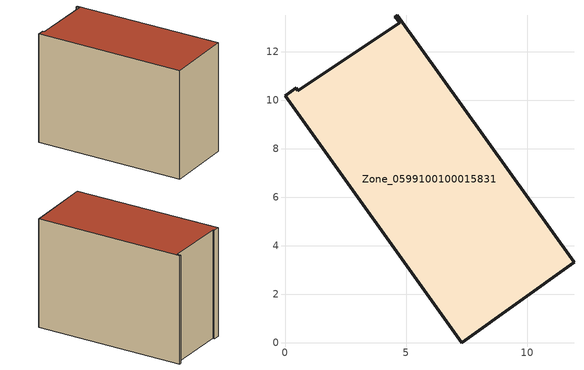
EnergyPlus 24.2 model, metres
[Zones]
Zone_0599100100015831
 floor ground (C_G): 7.28,0 0,10.17 0.46,10.5 0.54,10.39 4.73,13.2 4.54,13.42 4.64,13.49 11.92,3.32 z0
 wall outside (C_F): 4.64,13.49 4.54,13.42 4.73,13.2 0.54,10.39 0.46,10.5 0,10.17 7.28,0 11.92,3.32 4.64,13.49 z0:9.16
 roof outside (C_R): 0.46,10.5 0,10.17 7.28,0 11.92,3.32 4.64,13.49 4.54,13.42 4.73,13.2 0.54,10.39 z9.16
[BUILDING]
Pand.0599100100015831: North Axis=0; Terrain=City; Loads Convergence Tolerance Value=0.04; Temperature Convergence Tolerance Value=0.4; Solar Distribution=FullExterior; Maximum Number of Warmup Days=25; Minimum Number of Warmup Days=1
[Site:Location]
Rotterdam.The.Hague.AP_ZH_NLD Design_Conditions: Latitude=51.96; Longitude=4.45; Time Zone=1; Elevation=-4.5
[SITE:GROUNDTEMPERATURE:BUILDINGSURFACE]
18, 18, 18, 18, 18, 18, 18, 18, 18, 18, 18, 18
[MATERIAL] Thermal Absorptance=0.9; Solar Absorptance=0.7; Visible Absorptance=0.7
Name | Roughness | Thickness | Conductivity | Density | Specific Heat
G.TI.2015-2018 | MediumSmooth | 0.15 | 0.0428571 | 540 | 1210
F.TI.2015-2018 | Rough | 0.3 | 0.0666667 | 1920 | 840
R.TI.2015-2018 | MediumRough | 0.2 | 0.0333333 | 1500 | 1000
[CONSTRUCTION]
C_G: G.TI.2015-2018
C_F: F.TI.2015-2018
C_R: R.TI.2015-2018
[ZONE]
Zone_0599100100015831: Type=1; Multiplier=1; Ceiling Height=Autocalculate; Volume=Autocalculate; Floor Area=autocalculate; Part of Total Floor Area=Yes
[ZONEINFILTRATION:DESIGNFLOWRATE]
Infil_Zone_0599100100015831: Zone or ZoneList or Space or SpaceList=Zone_0599100100015831; Schedule=AlwaysOn; Design Flow Rate Calculation Method=Flow/Area; Flow Rate per Floor Area=0.0015; Constant Term Coefficient=1; Temperature Term Coefficient=0; Velocity Term Coefficient=0; Velocity Squared Term Coefficient=0
[HVACTEMPLATE:ZONE:IDEALLOADSAIRSYSTEM]
Zone_0599100100015831: Maximum Heating Supply Air Temperature=50; Minimum Cooling Supply Air Temperature=13; Maximum Heating Supply Air Humidity Ratio=0.0156; Minimum Cooling Supply Air Humidity Ratio=0.0077; Heating Limit=NoLimit; Cooling Limit=NoLimit; Dehumidification Control Type=ConstantSensibleHeatRatio; Cooling Sensible Heat Ratio=0.7; Dehumidification Setpoint=60; Humidification Control Type=None; Humidification Setpoint=30; Outdoor Air Method=None; Outdoor Air Flow Rate per Person=0.00944; Outdoor Air Flow Rate per Zone Floor Area=0; Outdoor Air Flow Rate per Zone=0; Demand Controlled Ventilation Type=None; Outdoor Air Economizer Type=NoEconomizer; Heat Recovery Type=None; Sensible Heat Recovery Effectiveness=0.7; Latent Heat Recovery Effectiveness=0.65
[ZONECONTROL:THERMOSTAT]
ThermostatControl_Zone_0599100100015831: Zone or ZoneList=Zone_0599100100015831; Control Type Schedule=DualSetpointControlType; Control 1=Thermostat_Zone_0599100100015831; Temperature Difference Between Cutout And Setpoint=0
[THERMOSTATSETPOINT:DUALSETPOINT]
Thermostat_Zone_0599100100015831: Heating Setpoint Temperature Schedule=HeatingSetpoint_Zone_0599100100015831; Cooling Setpoint Temperature Schedule=CoolingSetpoint_Zone_0599100100015831
[SCHEDULE:COMPACT]
HeatingSetpoint_Zone_0599100100015831: Through: 12/31, For: AllDays, Until: 24:00, 21
CoolingSetpoint_Zone_0599100100015831: Through: 12/31, For: AllDays, Until: 24:00, 24
DualSetpointControlType: Through: 12/31, For: AllDays, Until: 24:00, 4
AlwaysOn: Through: 12/31, For: AllDays, Until: 24:00, 1
